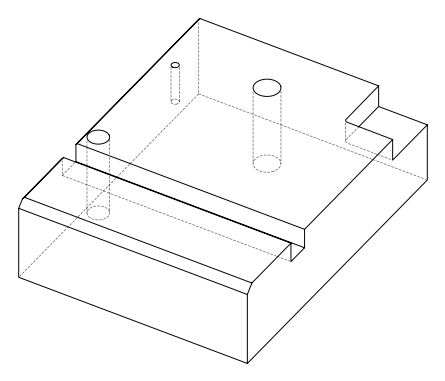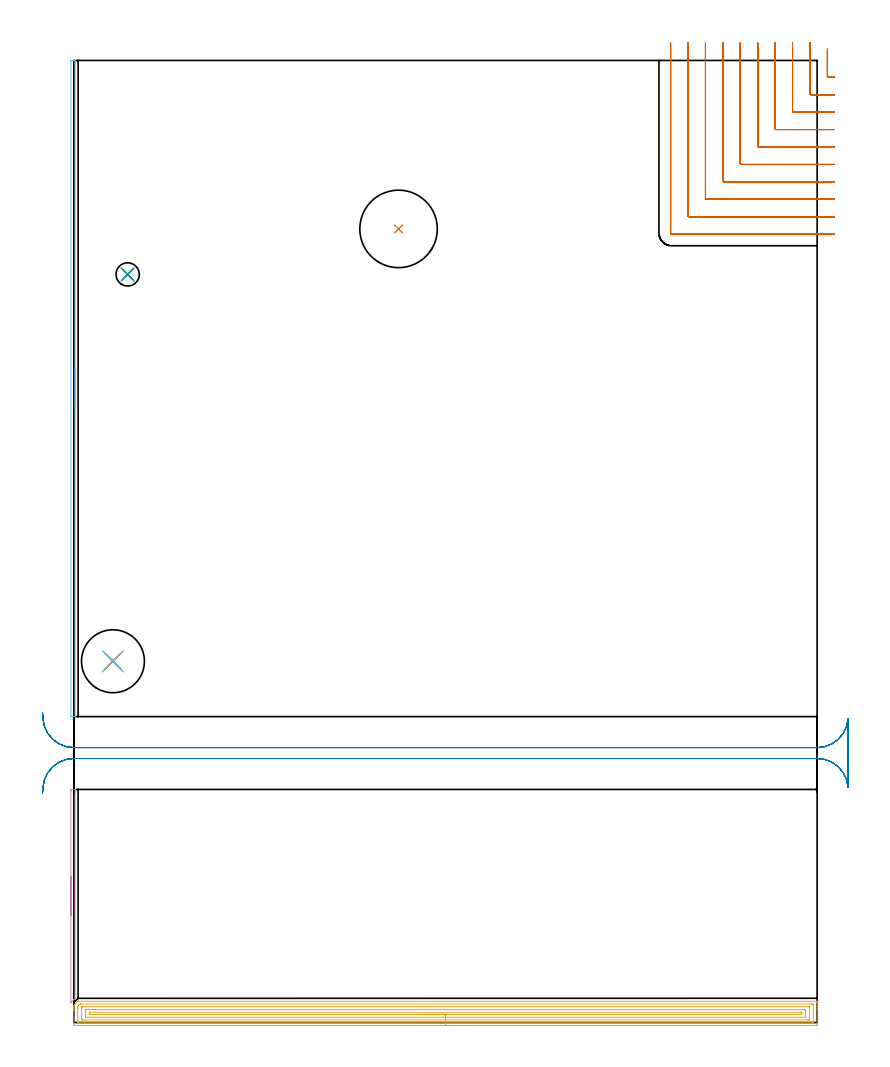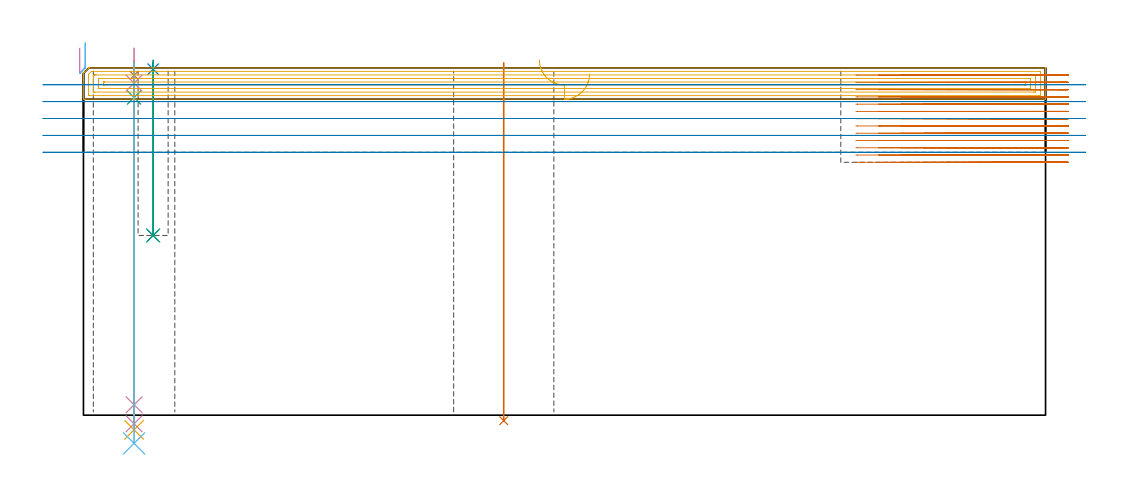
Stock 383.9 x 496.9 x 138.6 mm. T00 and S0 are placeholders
(PLAN: 14 operations, 10 tool changes, 61.5 min)
(1 SPOT_DRILL | STEP1HOLE | NXT0321_9005460120000 | 0.05 min | 182 mm3)
(2 SPOT_DRILL_1 | STEP1POCKET | NXT0321_9005460120000 | 0.03 min | 1 mm3)
(3 DRILL_BLIND_HOLE_INTO_CENTER | STEP1HOLE | UGT0301_198 | 0.06 min | 396 mm3)
(4 GUN_DRILL_THROUGH_HOLE | STEP1HOLE | UGT0307_005 | 0.69 min | 6919 mm3)
(5 SPADE_DRILL_TO_ENLARGE_THROUGH_HOLE | STEP1HOLE | UGT0306_010 | 0.59 min | 33806 mm3)
(6 DRILL_TO_ENLARGE_THROUGH_HOLE | STEP1HOLE | UGT0301_001 | 0.61 min | 73579 mm3)
(7 INDEXABLE_INSERT_DRILL_THROUGH_HOLE_FROM_SOLID | STEP1HOLE_1 | NXT0302_035 | 0.57 min | 174060 mm3)
(8 DRILL_BLIND_HOLE_INTO_CENTER_1 | STEP1POCKET | UGT0301_198 | 0.28 min | 3166 mm3)
(9 DRILL_TO_ENLARGE_BLIND_HOLE | STEP1POCKET | UGT0301_373 | 0.28 min | 4357 mm3)
(10 AREA_MILL | FG_CHAMFER_SURFACE | UGT0205_001 | 1.03 min | 279 mm3)
(11 AREA_MILL_1 | FG_CHAMFER_SURFACE_1 | UGT0205_001 | 15.57 min | 29979 mm3)
(12 AREA_MILL_2 | FG_CHAMFER_SURFACE_2 | UGT0205_001 | 2.86 min | 830 mm3)
(13 MILL_CORNER_NOTCH_RECTANGULAR | CORNER_NOTCH_RECTANGULAR | NXT0201_011 | Follow Part, ap 3, ae 75% | 29.79 min | 294436 mm3)
(14 MILL_RECTANGULAR_SLOT | SLOT_RECTANGULAR | UGT0201_004 | Follow Part, ap 8, ae 75% | 9.14 min | 486460 mm3)
(TOOL NXT0321_9005460120000 | NC Spot Drill, 142deg, 12mm, Carbide, Uncoated | D12 PA142 FL30 Z2)
(TOOL UGT0301_198 | Twist Drill 7.9 mm | D7.9 PA118 FL73 Z2)
(TOOL UGT0307_005 | Gun Drill 8.3 mm | D8.3 PA130 FL24 Z1)
(TOOL UGT0306_010 | Spade Drill 19.5mm | D19.5 PA132 FL10 Z2)
(TOOL UGT0301_001 | Twist Drill 32.5 mm | D32.5 PA118 FL185 Z2)
(TOOL NXT0302_035 | Index. Insert Drill 40mm [880-D4000L40-05] | D40 PA176 FL200 Z2)
(TOOL UGT0301_373 | Twist Drill Flat Bottom 12 mm | D12 PA180 FL101 Z2)
(TOOL UGT0205_001 | Chamfer Mill 20 x 3 x 45 deg. | D20 FL50 Z2)
(TOOL NXT0201_011 | ENDMILL 12mm [2P460-1200-NA 1630] | D12 FL38 Z6)
(TOOL UGT0201_004 | End Mill 32 mm | D32 FL53 Z6)
(OP 1 SPOT_DRILL)
G17 G21 G94 G90
T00 M6
G54
G17 G0 G90 X20.2 Y186.6 S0 M3
G43 Z148.6 H0
G94 G81 G98 Z135.6 F250. R141.6
G80
M5
M2
(OP 2 SPOT_DRILL_1)
G17 G21 G94 G90
T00 M6
G54
G17 G0 G90 X27.8 Y386.4 S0 M3
G43 Z148.6 H0
G94 G81 G98 Z138.075 F250. R141.6
G80
M5
M2
(OP 3 DRILL_BLIND_HOLE_INTO_CENTER)
G17 G21 G94 G90
T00 M6
G54
G17 G0 G90 X20.2 Y186.6 S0 M3
G43 Z148.6 H0
G94 G81 G98 Z126.75 F250. R140.6
G80
M5
M2
(OP 4 GUN_DRILL_THROUGH_HOLE)
G17 G21 G94 G90
T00 M6
G54
G17 G0 G90 X20.2 Y186.6 M8
G43 Z148.6 H0
Z146.4
S716 M3
G94 G1 Z132.515 F125. M26
G4 X.084
Z4.15 F250.
G4 X.084
Z-3.435 F125.
G4 X.084
M5
M9
G0 Z146.4
Z148.6
M2
(OP 5 SPADE_DRILL_TO_ENLARGE_THROUGH_HOLE)
G17 G21 G94 G90
T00 M6
G54
G17 G0 G90 X20.2 Y186.6 S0 M3
G43 Z148.6 H0
G94 G73 G98 Z-5.841 F250. Q18.055 R140.6
G80
M5
M2
(OP 6 DRILL_TO_ENLARGE_THROUGH_HOLE)
G17 G21 G94 G90
T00 M6
G54
G17 G0 G90 X20.2 Y186.6 S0 M3
G43 Z148.6 H0
G94 G73 G98 Z-11.264 F250. Q29.973 R140.6
G80
M5
M2
(OP 7 INDEXABLE_INSERT_DRILL_THROUGH_HOLE_FROM_SOLID)
G17 G21 G94 G90
T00 M6
G54
G17 G0 G90 X167.7 Y409.9 S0 M3
G43 Z148.6 H1
G94 G81 G98 Z-2.198 F250. R140.6
G80
M5
M2
(OP 8 DRILL_BLIND_HOLE_INTO_CENTER_1)
G17 G21 G94 G90
T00 M6
G54
G17 G0 G90 X27.8 Y386.4 S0 M3
G43 Z148.6 H0
G94 G81 G98 Z71.7 F250. R140.6
G80
M5
M2
(OP 9 DRILL_TO_ENLARGE_BLIND_HOLE)
G17 G21 G94 G90
T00 M6
G54
G17 G0 G90 X27.8 Y386.4 S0 M3
G43 Z148.6 H0
G94 G73 G98 Z71.7 F250. Q11.15 R140.6
G80
M5
M2
(OP 10 AREA_MILL)
G17 G21 G94 G90
T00 M6
G54
G17 G0 G90 X-1.5 Y55.35 S1061 M3
G43 Z148.6 H0
Z146.4
G94 G1 Y55.388 Z145.528 F250.
Y55.502 Z144.663
Y55.691 Z143.812
Y55.953 Z142.98
Y56.287 Z142.174
Y56.69 Z141.4
Y57.158 Z140.664
Y57.69 Z139.972
Y58.279 Z139.329
Y58.922 Z138.74
Y59.614 Z138.208
Y60.35 Z137.74
Y61.124 Z137.337
Y61.93 Z137.003
Y62.762 Z136.741
Y63.614 Z136.552
Y64.478 Z136.438
Y65.35 Z136.4
Y119.914
X-1.498 Y120.24 Z136.402
X-1.494 Y120.357 Z136.403
X-1.491 Y120.395 Z136.405
X-1.266 Y120.397 Z136.63
X-0.644 Y120.4 Z137.255
X0.466 Z138.365
X0.532 Z138.432
X0.618 Y120.396 Z138.51
X0.697 Y120.39 Z138.588
X0.7 Y120.24 Z138.6
Y12.691
X0.696 Y12.505 Z138.589
X0.641 Y12.443 Z138.537
X0.489 Y12.289 Z138.389
X0.033 Y11.833 Z137.933
X-1.417 Y10.382 Z136.481
X-1.492 Y10.318 Z136.404
X-1.496 Y10.342 Z136.403
X-1.499 Y10.405 Z136.399
X-1.5 Y65.35 Z136.4
Y66.222 Z136.438
Y67.086 Z136.552
Y67.938 Z136.741
Y68.77 Z137.003
Y69.576 Z137.337
Y70.35 Z137.74
Y71.086 Z138.208
Y71.778 Z138.74
Y72.421 Z139.329
Y73.01 Z139.972
Y73.542 Z140.664
Y74.01 Z141.4
Y74.413 Z142.174
Y74.747 Z142.98
Y75.009 Z143.812
Y75.198 Z144.663
Y75.312 Z145.528
Y75.35 Z146.4
G0 Z148.6
M5
M2
(OP 11 AREA_MILL_1)
G17 G21 G94 G90
T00 M6
G54
G17 G0 G90 X201.95 Y-1.5 S1061 M3
G43 Z148.6 H0
Z136.1
G94 G1 X201.912 Z135.228 F250.
X201.798 Z134.364
X201.609 Z133.512
X201.347 Z132.68
X201.013 Z131.874
X200.61 Z131.1
X200.142 Z130.364
X199.61 Z129.672
X199.021 Z129.029
X198.378 Z128.44
X197.686 Z127.908
X196.95 Z127.44
X196.176 Z127.037
X195.37 Z126.703
X194.538 Z126.441
X193.687 Z126.252
X192.822 Z126.138
X191.95 Z126.1
X0.628
X0.233 Y-1.496 Z126.102
X0.01 Y-1.492 Z126.106
X0. Y-1.265 Z126.332
Y6.077 Z133.671
Y6.605 Z134.201
Y6.962 Z134.558
Y7.49 Z135.085
Y7.847 Z135.441
Y8.638 Z136.237
Y8.685 Z136.283
X0.001 Y8.732 Z136.329
X0.004 Y8.793 Z136.39
X0.032 Y8.832 Z136.431
X0.125 Y8.926 Z136.525
X0.225 Y9.027 Z136.623
X0.33 Y9.13 Z136.729
X0.417 Y9.218 Z136.817
X0.52 Y9.322 Z136.918
X2.143 Y10.944 Z138.542
X2.17 Y10.969 Z138.564
X2.205 Y10.998 Z138.585
X2.416 Y11. Z138.6
X383.719
X383.89 Y10.997 Z138.588
X383.892 Y10.978 Z138.569
X383.9 Y10.597 Z138.197
Y10.331 Z137.931
Y9.617 Z137.212
Y8.374 Z135.971
Y6.962 Z134.558
Y-0.738 Z126.86
X383.897 Y-1.001 Z126.596
X383.891 Y-1.492 Z126.106
X383.771 Y-1.495 Z126.103
X383.272 Y-1.5 Z126.1
X191.95
Y-0.086 Z127.514
X2.384 Y-0.085 Z127.515
X2.01 Y-0.078 Z127.522
X2.006 Y0.041 Z127.641
X2.001 Y0.294 Z127.894
X2. Y7.373 Z134.973
X2.003 Y7.847 Z135.447
X2.009 Y8.249 Z135.849
X2.025 Y8.363 Z135.963
X2.393 Y8.743 Z136.343
X3.124 Y9.472 Z137.072
X3.21 Y9.553 Z137.153
X3.235 Y9.574 Z137.174
X3.258 Y9.579 Z137.179
X3.31 Y9.584 Z137.184
X3.341 Y9.585 Z137.185
X381.516
X381.89 Y9.578 Z137.178
X381.894 Y9.459 Z137.059
X381.899 Y9.206 Z136.806
X381.9 Y0.768 Z128.368
X381.898 Y0.359 Z127.959
X381.89 Y-0.053 Z127.547
X381.881 Y-0.08 Z127.52
X381.861 Y-0.082 Z127.518
X381.808 Y-0.084 Z127.516
X381.7 Y-0.085 Z127.515
X381.484 Y-0.086 Z127.514
X191.95
Y1.328 Z128.928
X4.531 Y1.329 Z128.929
X4.204 Y1.33 Z128.93
X4.095 Y1.332 Z128.932
X4.016 Y1.335 Z128.935
X4.01 Y1.452 Z129.052
X4.004 Y1.653 Z129.253
X4.001 Y1.854 Z129.454
Y7.163 Z134.763
X4.009 Y7.847 Z135.447
X4.01 Y7.895 Z135.495
X4.038 Y7.93 Z135.53
X4.077 Y7.973 Z135.573
X4.204 Y8.099 Z135.699
X4.279 Y8.164 Z135.764
X4.346 Y8.167 Z135.767
X4.487 Y8.169 Z135.769
X4.77 Y8.171 Z135.771
X5.098
X379.369
X379.696 Y8.169 Z135.769
X379.805 Y8.168 Z135.768
X379.884 Y8.165 Z135.765
X379.89 Y8.048 Z135.648
X379.896 Y7.847 Z135.447
X379.899 Y7.646 Z135.246
X379.9 Y1.653 Z129.253
X379.899 Y1.453 Z129.053
X379.894 Y1.385 Z128.985
X379.89 Y1.337 Z128.937
X379.859 Y1.335 Z128.935
X379.696 Y1.332 Z128.932
X379.13 Y1.329 Z128.929
X191.95 Y1.328 Z128.928
Y2.743 Z130.343
X6.123
X6.068 Y2.744 Z130.344
X6.029 Y2.747 Z130.347
X6.012 Y2.749 Z130.349
X6.01 Y2.768 Z130.368
X6.005 Y2.983 Z130.583
X6. Y3.415 Z131.015
Y6.069 Z133.669
X6.006 Y6.515 Z134.115
X6.01 Y6.734 Z134.334
X6.015 Y6.751 Z134.351
X6.041 Y6.753 Z134.353
X6.101 Y6.755 Z134.355
X6.199 Y6.757 Z134.357
X377.777
X377.832 Y6.756 Z134.356
X377.871 Y6.753 Z134.353
X377.888 Y6.751 Z134.351
X377.89 Y6.732 Z134.332
X377.895 Y6.517 Z134.117
X377.9 Y6.085 Z133.685
Y3.431 Z131.031
X377.894 Y2.985 Z130.585
X377.89 Y2.766 Z130.366
X377.885 Y2.749 Z130.349
X377.859 Y2.747 Z130.347
X377.799 Y2.745 Z130.345
X377.701 Y2.743 Z130.343
X191.95
Y4.157 Z131.757
X8.521 Y4.158 Z131.758
X8.217 Y4.161 Z131.761
X8.022 Y4.164 Z131.764
X8.01 Y4.213 Z131.813
X8.007 Y4.308 Z131.908
X8. Y4.974 Z132.574
X8.001 Y5.192 Z132.792
X8.002 Y5.276 Z132.876
X8.006 Y5.317 Z132.917
X8.009 Y5.332 Z132.932
X8.066 Y5.336 Z132.936
X8.369 Y5.341 Z132.941
X8.522 Y5.343 Z132.943
X375.378 Y5.342 Z132.942
X375.683 Y5.339 Z132.939
X375.878 Y5.336 Z132.936
X375.89 Y5.287 Z132.887
X375.893 Y5.192 Z132.792
X375.9 Y4.526 Z132.126
X375.899 Y4.308 Z131.908
X375.898 Y4.224 Z131.824
X375.894 Y4.183 Z131.783
X375.891 Y4.168 Z131.768
X375.834 Y4.164 Z131.764
X375.531 Y4.159 Z131.759
X375.378 Y4.157 Z131.757
X191.95
X191.078 Z131.795
X190.214 Z131.909
X189.362 Z132.098
X188.53 Z132.36
X187.724 Z132.694
X186.95 Z133.097
X186.214 Z133.565
X185.522 Z134.096
X184.879 Z134.686
X184.29 Z135.329
X183.759 Z136.021
X183.29 Z136.757
X182.887 Z137.531
X182.553 Z138.337
X182.291 Z139.169
X182.102 Z140.02
X181.988 Z140.885
X181.95 Z141.757
G0 Z148.6
M5
M2
(OP 12 AREA_MILL_2)
G17 G21 G94 G90
T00 M6
G54
G17 G0 G90 X0.7 Y337.45 S1061 M3
G43 Z148.6 H0
G94 G1 Y337.412 Z147.728 F250.
Y337.298 Z146.863
Y337.109 Z146.012
Y336.847 Z145.18
Y336.513 Z144.374
Y336.11 Z143.6
Y335.642 Z142.864
Y335.11 Z142.172
Y334.521 Z141.529
Y333.878 Z140.94
Y333.186 Z140.408
Y332.45 Z139.94
Y331.676 Z139.537
Y330.87 Z139.203
Y330.038 Z138.941
Y329.187 Z138.752
Y328.322 Z138.638
Y327.45 Z138.6
Y158.17
X0.697 Y158.01 Z138.588
X0.612 Y158.003 Z138.504
X0.521 Y158. Z138.421
X0.262 Z138.161
X-0.4 Z137.494
X-0.731 Z137.165
X-1.12 Z136.776
X-1.266 Y158.002 Z136.63
X-1.491 Y158.005 Z136.405
X-1.495 Y158.052 Z136.403
X-1.499 Y158.171 Z136.401
X-1.5 Y496.404 Z136.4
X-1.499 Y496.729 Z136.401
X-1.495 Y496.848 Z136.403
X-1.491 Y496.895 Z136.405
X-1.266 Y496.9 Z136.63
X-0.731 Z137.165
X-0.4 Z137.494
X0.521 Z138.421
X0.612 Y496.897 Z138.504
X0.697 Y496.89 Z138.588
X0.7 Y496.729 Z138.6
Y327.45
Y326.578 Z138.638
Y325.714 Z138.752
Y324.862 Z138.941
Y324.03 Z139.203
Y323.224 Z139.537
Y322.45 Z139.94
Y321.714 Z140.408
Y321.022 Z140.94
Y320.379 Z141.529
Y319.79 Z142.172
Y319.259 Z142.864
Y318.79 Z143.6
Y318.387 Z144.374
Y318.053 Z145.18
Y317.791 Z146.012
Y317.602 Z146.863
Y317.488 Z147.728
Y317.45 Z148.6
M5
M2
(OP 13 MILL_CORNER_NOTCH_RECTANGULAR)
G17 G21 G94 G90
T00 M6
G54
G17 G0 G90 X389.2 Y502.712 S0 M3
G43 Z148.6 H1
Z135.7
G94 G1 Y499.712 F250.
Y488.794 F500.
G3 X389.794 Y488.2 R0.6
G1 X389.9
X392.9 F250.
G0 Z148.6
X380.2 Y505.9
Z135.7
G1 Y502.9
Y479.794 F500.
G3 X380.794 Y479.2 R0.6
G1 X389.9
X392.9 F250.
G0 Z148.6
X371.2 Y505.9
Z135.7
G1 Y502.9
Y470.795 F500.
G3 X371.795 Y470.2 R0.6
G1 X389.9
X392.9 F250.
G0 Z148.6
X362.2 Y505.9
Z135.7
G1 Y502.9
Y461.795 F500.
G3 X362.795 Y461.2 R0.6
G1 X389.9
X392.9 F250.
G0 Z148.6
X353.2 Y505.9
Z135.7
G1 Y502.9
Y452.795 F500.
G3 X353.795 Y452.2 R0.6
G1 X389.9
X392.9 F250.
G0 Z148.6
X344.2 Y505.9
Z135.7
G1 Y502.9
Y443.795 F500.
G3 X344.795 Y443.2 R0.6
G1 X389.9
X392.9 F250.
G0 Z148.6
X335.2 Y505.9
Z135.7
G1 Y502.9
Y434.796 F500.
G3 X335.796 Y434.2 R0.6
G1 X389.9
X392.9 F250.
G0 Z148.6
X326.2 Y505.9
Z135.7
G1 Y502.9
Y425.796 F500.
G3 X326.796 Y425.2 R0.6
G1 X389.9
X392.9 F250.
G0 Z148.6
X317.2 Y505.9
Z135.7
G1 Y502.9
Y416.796 F500.
G3 X317.796 Y416.2 R0.6
G1 X389.9
X392.9 F250.
G0 Z148.6
X308.2 Y505.9
Z135.7
G1 Y502.9
Y407.8 F500.
G3 X308.8 Y407.2 R0.6
G1 X389.9
X392.9 F250.
G0 Z148.6
X389.2 Y502.712
Z132.8
G1 Y499.712
Y488.794 F500.
G3 X389.794 Y488.2 R0.6
G1 X389.9
X392.9 F250.
G0 Z148.6
X380.2 Y505.9
Z132.8
G1 Y502.9
Y479.794 F500.
G3 X380.794 Y479.2 R0.6
G1 X389.9
X392.9 F250.
G0 Z148.6
X371.2 Y505.9
Z132.8
G1 Y502.9
Y470.795 F500.
G3 X371.795 Y470.2 R0.6
G1 X389.9
X392.9 F250.
G0 Z148.6
X362.2 Y505.9
Z132.8
G1 Y502.9
Y461.795 F500.
G3 X362.795 Y461.2 R0.6
G1 X389.9
X392.9 F250.
G0 Z148.6
X353.2 Y505.9
Z132.8
G1 Y502.9
Y452.795 F500.
G3 X353.795 Y452.2 R0.6
G1 X389.9
X392.9 F250.
G0 Z148.6
X344.2 Y505.9
Z132.8
G1 Y502.9
Y443.795 F500.
G3 X344.795 Y443.2 R0.6
G1 X389.9
X392.9 F250.
G0 Z148.6
X335.2 Y505.9
Z132.8
G1 Y502.9
Y434.796 F500.
G3 X335.796 Y434.2 R0.6
G1 X389.9
X392.9 F250.
G0 Z148.6
X326.2 Y505.9
Z132.8
G1 Y502.9
Y425.796 F500.
G3 X326.796 Y425.2 R0.6
G1 X389.9
X392.9 F250.
G0 Z148.6
X317.2 Y505.9
Z132.8
G1 Y502.9
Y416.796 F500.
G3 X317.796 Y416.2 R0.6
G1 X389.9
X392.9 F250.
G0 Z148.6
X308.2 Y505.9
Z132.8
G1 Y502.9
Y407.8 F500.
G3 X308.8 Y407.2 R0.6
G1 X389.9
X392.9 F250.
G0 Z148.6
X389.2 Y502.712
Z129.9
G1 Y499.712
Y488.794 F500.
G3 X389.794 Y488.2 R0.6
G1 X389.9
X392.9 F250.
G0 Z148.6
X380.2 Y505.9
Z129.9
G1 Y502.9
Y479.794 F500.
G3 X380.794 Y479.2 R0.6
G1 X389.9
X392.9 F250.
G0 Z148.6
X371.2 Y505.9
Z129.9
G1 Y502.9
Y470.795 F500.
G3 X371.795 Y470.2 R0.6
G1 X389.9
X392.9 F250.
G0 Z148.6
X362.2 Y505.9
Z129.9
G1 Y502.9
Y461.795 F500.
G3 X362.795 Y461.2 R0.6
G1 X389.9
X392.9 F250.
G0 Z148.6
X353.2 Y505.9
Z129.9
G1 Y502.9
Y452.795 F500.
G3 X353.795 Y452.2 R0.6
G1 X389.9
X392.9 F250.
G0 Z148.6
X344.2 Y505.9
Z129.9
G1 Y502.9
Y443.795 F500.
G3 X344.795 Y443.2 R0.6
G1 X389.9
X392.9 F250.
G0 Z148.6
X335.2 Y505.9
Z129.9
G1 Y502.9
Y434.796 F500.
G3 X335.796 Y434.2 R0.6
G1 X389.9
X392.9 F250.
G0 Z148.6
X326.2 Y505.9
Z129.9
G1 Y502.9
Y425.796 F500.
G3 X326.796 Y425.2 R0.6
G1 X389.9
X392.9 F250.
G0 Z148.6
X317.2 Y505.9
Z129.9
G1 Y502.9
Y416.796 F500.
G3 X317.796 Y416.2 R0.6
G1 X389.9
X392.9 F250.
G0 Z148.6
X308.2 Y505.9
Z129.9
G1 Y502.9
Y407.8 F500.
G3 X308.8 Y407.2 R0.6
G1 X389.9
X392.9 F250.
G0 Z148.6
X389.2 Y502.712
Z127.
G1 Y499.712
Y488.794 F500.
G3 X389.794 Y488.2 R0.6
G1 X389.9
X392.9 F250.
G0 Z148.6
X380.2 Y505.9
Z127.
G1 Y502.9
Y479.794 F500.
G3 X380.794 Y479.2 R0.6
G1 X389.9
X392.9 F250.
G0 Z148.6
X371.2 Y505.9
Z127.
G1 Y502.9
Y470.795 F500.
G3 X371.795 Y470.2 R0.6
G1 X389.9
X392.9 F250.
G0 Z148.6
X362.2 Y505.9
Z127.
G1 Y502.9
Y461.795 F500.
G3 X362.795 Y461.2 R0.6
G1 X389.9
X392.9 F250.
G0 Z148.6
X353.2 Y505.9
Z127.
G1 Y502.9
Y452.795 F500.
G3 X353.795 Y452.2 R0.6
G1 X389.9
X392.9 F250.
G0 Z148.6
X344.2 Y505.9
Z127.
G1 Y502.9
Y443.795 F500.
G3 X344.795 Y443.2 R0.6
G1 X389.9
X392.9 F250.
G0 Z148.6
X335.2 Y505.9
Z127.
G1 Y502.9
Y434.796 F500.
G3 X335.796 Y434.2 R0.6
G1 X389.9
X392.9 F250.
G0 Z148.6
X326.2 Y505.9
Z127.
G1 Y502.9
Y425.796 F500.
G3 X326.796 Y425.2 R0.6
G1 X389.9
X392.9 F250.
G0 Z148.6
X317.2 Y505.9
Z127.
G1 Y502.9
Y416.796 F500.
G3 X317.796 Y416.2 R0.6
G1 X389.9
X392.9 F250.
G0 Z148.6
X308.2 Y505.9
Z127.
G1 Y502.9
Y407.8 F500.
G3 X308.8 Y407.2 R0.6
G1 X389.9
X392.9 F250.
G0 Z148.6
X389.2 Y502.712
Z124.1
G1 Y499.712
Y488.794 F500.
G3 X389.794 Y488.2 R0.6
G1 X389.9
X392.9 F250.
G0 Z148.6
X380.2 Y505.9
Z124.1
G1 Y502.9
Y479.794 F500.
G3 X380.794 Y479.2 R0.6
G1 X389.9
X392.9 F250.
G0 Z148.6
X371.2 Y505.9
Z124.1
G1 Y502.9
Y470.795 F500.
G3 X371.795 Y470.2 R0.6
G1 X389.9
X392.9 F250.
G0 Z148.6
X362.2 Y505.9
Z124.1
G1 Y502.9
Y461.795 F500.
G3 X362.795 Y461.2 R0.6
G1 X389.9
X392.9 F250.
G0 Z148.6
X353.2 Y505.9
Z124.1
G1 Y502.9
Y452.795 F500.
G3 X353.795 Y452.2 R0.6
G1 X389.9
X392.9 F250.
G0 Z148.6
X344.2 Y505.9
Z124.1
G1 Y502.9
Y443.795 F500.
G3 X344.795 Y443.2 R0.6
G1 X389.9
X392.9 F250.
G0 Z148.6
X335.2 Y505.9
Z124.1
G1 Y502.9
Y434.796 F500.
G3 X335.796 Y434.2 R0.6
G1 X389.9
X392.9 F250.
G0 Z148.6
X326.2 Y505.9
Z124.1
G1 Y502.9
Y425.796 F500.
G3 X326.796 Y425.2 R0.6
G1 X389.9
X392.9 F250.
G0 Z148.6
X317.2 Y505.9
Z124.1
G1 Y502.9
Y416.796 F500.
G3 X317.796 Y416.2 R0.6
G1 X389.9
X392.9 F250.
G0 Z148.6
X308.2 Y505.9
Z124.1
G1 Y502.9
Y407.8 F500.
G3 X308.8 Y407.2 R0.6
G1 X389.9
X392.9 F250.
G0 Z148.6
X389.2 Y502.712
Z121.2
G1 Y499.712
Y488.794 F500.
G3 X389.794 Y488.2 R0.6
G1 X389.9
X392.9 F250.
G0 Z148.6
X380.2 Y505.9
Z121.2
G1 Y502.9
Y479.794 F500.
G3 X380.794 Y479.2 R0.6
G1 X389.9
X392.9 F250.
G0 Z148.6
X371.2 Y505.9
Z121.2
G1 Y502.9
Y470.795 F500.
G3 X371.795 Y470.2 R0.6
G1 X389.9
X392.9 F250.
G0 Z148.6
X362.2 Y505.9
Z121.2
G1 Y502.9
Y461.795 F500.
G3 X362.795 Y461.2 R0.6
G1 X389.9
X392.9 F250.
G0 Z148.6
X353.2 Y505.9
Z121.2
G1 Y502.9
Y452.795 F500.
G3 X353.795 Y452.2 R0.6
G1 X389.9
X392.9 F250.
G0 Z148.6
X344.2 Y505.9
Z121.2
G1 Y502.9
Y443.795 F500.
G3 X344.795 Y443.2 R0.6
G1 X389.9
X392.9 F250.
G0 Z148.6
X335.2 Y505.9
Z121.2
G1 Y502.9
Y434.796 F500.
G3 X335.796 Y434.2 R0.6
G1 X389.9
X392.9 F250.
G0 Z148.6
X326.2 Y505.9
Z121.2
G1 Y502.9
Y425.796 F500.
G3 X326.796 Y425.2 R0.6
G1 X389.9
X392.9 F250.
G0 Z148.6
X317.2 Y505.9
Z121.2
G1 Y502.9
Y416.796 F500.
G3 X317.796 Y416.2 R0.6
G1 X389.9
X392.9 F250.
G0 Z148.6
X308.2 Y505.9
Z121.2
G1 Y502.9
Y407.8 F500.
G3 X308.8 Y407.2 R0.6
G1 X389.9
X392.9 F250.
G0 Z148.6
X389.2 Y502.712
Z118.3
G1 Y499.712
Y488.794 F500.
G3 X389.794 Y488.2 R0.6
G1 X389.9
X392.9 F250.
G0 Z148.6
X380.2 Y505.9
Z118.3
G1 Y502.9
Y479.794 F500.
G3 X380.794 Y479.2 R0.6
G1 X389.9
X392.9 F250.
G0 Z148.6
X371.2 Y505.9
Z118.3
G1 Y502.9
Y470.795 F500.
G3 X371.795 Y470.2 R0.6
G1 X389.9
X392.9 F250.
G0 Z148.6
X362.2 Y505.9
Z118.3
G1 Y502.9
Y461.795 F500.
G3 X362.795 Y461.2 R0.6
G1 X389.9
X392.9 F250.
G0 Z148.6
X353.2 Y505.9
Z118.3
G1 Y502.9
Y452.795 F500.
G3 X353.795 Y452.2 R0.6
G1 X389.9
X392.9 F250.
G0 Z148.6
X344.2 Y505.9
Z118.3
G1 Y502.9
Y443.795 F500.
G3 X344.795 Y443.2 R0.6
G1 X389.9
X392.9 F250.
G0 Z148.6
X335.2 Y505.9
Z118.3
G1 Y502.9
Y434.796 F500.
G3 X335.796 Y434.2 R0.6
G1 X389.9
X392.9 F250.
G0 Z148.6
X326.2 Y505.9
Z118.3
G1 Y502.9
Y425.796 F500.
G3 X326.796 Y425.2 R0.6
G1 X389.9
X392.9 F250.
G0 Z148.6
X317.2 Y505.9
Z118.3
G1 Y502.9
Y416.796 F500.
G3 X317.796 Y416.2 R0.6
G1 X389.9
X392.9 F250.
G0 Z148.6
X308.2 Y505.9
Z118.3
G1 Y502.9
Y407.8 F500.
G3 X308.8 Y407.2 R0.6
G1 X389.9
X392.9 F250.
G0 Z148.6
X389.2 Y502.712
Z115.4
G1 Y499.712
Y488.794 F500.
G3 X389.794 Y488.2 R0.6
G1 X389.9
X392.9 F250.
G0 Z148.6
X380.2 Y505.9
Z115.4
G1 Y502.9
Y479.794 F500.
G3 X380.794 Y479.2 R0.6
G1 X389.9
X392.9 F250.
G0 Z148.6
X371.2 Y505.9
Z115.4
G1 Y502.9
Y470.795 F500.
G3 X371.795 Y470.2 R0.6
G1 X389.9
X392.9 F250.
G0 Z148.6
X362.2 Y505.9
Z115.4
G1 Y502.9
Y461.795 F500.
G3 X362.795 Y461.2 R0.6
G1 X389.9
X392.9 F250.
G0 Z148.6
X353.2 Y505.9
Z115.4
G1 Y502.9
Y452.795 F500.
G3 X353.795 Y452.2 R0.6
G1 X389.9
X392.9 F250.
G0 Z148.6
X344.2 Y505.9
Z115.4
G1 Y502.9
Y443.795 F500.
G3 X344.795 Y443.2 R0.6
G1 X389.9
X392.9 F250.
G0 Z148.6
X335.2 Y505.9
Z115.4
G1 Y502.9
Y434.796 F500.
G3 X335.796 Y434.2 R0.6
G1 X389.9
X392.9 F250.
G0 Z148.6
X326.2 Y505.9
Z115.4
G1 Y502.9
Y425.796 F500.
G3 X326.796 Y425.2 R0.6
G1 X389.9
X392.9 F250.
G0 Z148.6
X317.2 Y505.9
Z115.4
G1 Y502.9
Y416.796 F500.
G3 X317.796 Y416.2 R0.6
G1 X389.9
X392.9 F250.
G0 Z148.6
X308.2 Y505.9
Z115.4
G1 Y502.9
Y407.8 F500.
G3 X308.8 Y407.2 R0.6
G1 X389.9
X392.9 F250.
G0 Z148.6
X389.2 Y502.712
Z112.5
G1 Y499.712
Y488.794 F500.
G3 X389.794 Y488.2 R0.6
G1 X389.9
X392.9 F250.
G0 Z148.6
X380.2 Y505.9
Z112.5
G1 Y502.9
Y479.794 F500.
G3 X380.794 Y479.2 R0.6
G1 X389.9
X392.9 F250.
G0 Z148.6
X371.2 Y505.9
Z112.5
G1 Y502.9
Y470.795 F500.
G3 X371.795 Y470.2 R0.6
G1 X389.9
X392.9 F250.
G0 Z148.6
X362.2 Y505.9
Z112.5
G1 Y502.9
Y461.795 F500.
G3 X362.795 Y461.2 R0.6
G1 X389.9
X392.9 F250.
G0 Z148.6
X353.2 Y505.9
Z112.5
G1 Y502.9
Y452.795 F500.
G3 X353.795 Y452.2 R0.6
G1 X389.9
X392.9 F250.
G0 Z148.6
X344.2 Y505.9
Z112.5
G1 Y502.9
Y443.795 F500.
G3 X344.795 Y443.2 R0.6
G1 X389.9
X392.9 F250.
G0 Z148.6
X335.2 Y505.9
Z112.5
G1 Y502.9
Y434.796 F500.
G3 X335.796 Y434.2 R0.6
G1 X389.9
X392.9 F250.
G0 Z148.6
X326.2 Y505.9
Z112.5
G1 Y502.9
Y425.796 F500.
G3 X326.796 Y425.2 R0.6
G1 X389.9
X392.9 F250.
G0 Z148.6
X317.2 Y505.9
Z112.5
G1 Y502.9
Y416.796 F500.
G3 X317.796 Y416.2 R0.6
G1 X389.9
X392.9 F250.
G0 Z148.6
X308.2 Y505.9
Z112.5
G1 Y502.9
Y407.8 F500.
G3 X308.8 Y407.2 R0.6
G1 X389.9
X392.9 F250.
G0 Z148.6
X389.2 Y502.712
Z109.6
G1 Y499.712
Y488.794 F500.
G3 X389.794 Y488.2 R0.6
G1 X389.9
X392.9 F250.
G0 Z148.6
X380.2 Y505.9
Z109.6
G1 Y502.9
Y479.794 F500.
G3 X380.794 Y479.2 R0.6
G1 X389.9
X392.9 F250.
G0 Z148.6
X371.2 Y505.9
Z109.6
G1 Y502.9
Y470.795 F500.
G3 X371.795 Y470.2 R0.6
G1 X389.9
X392.9 F250.
G0 Z148.6
X362.2 Y505.9
Z109.6
G1 Y502.9
Y461.795 F500.
G3 X362.795 Y461.2 R0.6
G1 X389.9
X392.9 F250.
G0 Z148.6
X353.2 Y505.9
Z109.6
G1 Y502.9
Y452.795 F500.
G3 X353.795 Y452.2 R0.6
G1 X389.9
X392.9 F250.
G0 Z148.6
X344.2 Y505.9
Z109.6
G1 Y502.9
Y443.795 F500.
G3 X344.795 Y443.2 R0.6
G1 X389.9
X392.9 F250.
G0 Z148.6
X335.2 Y505.9
Z109.6
G1 Y502.9
Y434.796 F500.
G3 X335.796 Y434.2 R0.6
G1 X389.9
X392.9 F250.
G0 Z148.6
X326.2 Y505.9
Z109.6
G1 Y502.9
Y425.796 F500.
G3 X326.796 Y425.2 R0.6
G1 X389.9
X392.9 F250.
G0 Z148.6
X317.2 Y505.9
Z109.6
G1 Y502.9
Y416.796 F500.
G3 X317.796 Y416.2 R0.6
G1 X389.9
X392.9 F250.
G0 Z148.6
X308.2 Y505.9
Z109.6
G1 Y502.9
Y407.8 F500.
G3 X308.8 Y407.2 R0.6
G1 X389.9
X392.9 F250.
G0 Z148.6
X389.2 Y502.712
Z106.7
G1 Y499.712
Y488.794 F500.
G3 X389.794 Y488.2 R0.6
G1 X389.9
X392.9 F250.
G0 Z148.6
X380.2 Y505.9
Z106.7
G1 Y502.9
Y479.794 F500.
G3 X380.794 Y479.2 R0.6
G1 X389.9
X392.9 F250.
G0 Z148.6
X371.2 Y505.9
Z106.7
G1 Y502.9
Y470.795 F500.
G3 X371.795 Y470.2 R0.6
G1 X389.9
X392.9 F250.
G0 Z148.6
X362.2 Y505.9
Z106.7
G1 Y502.9
Y461.795 F500.
G3 X362.795 Y461.2 R0.6
G1 X389.9
X392.9 F250.
G0 Z148.6
X353.2 Y505.9
Z106.7
G1 Y502.9
Y452.795 F500.
G3 X353.795 Y452.2 R0.6
G1 X389.9
X392.9 F250.
G0 Z148.6
X344.2 Y505.9
Z106.7
G1 Y502.9
Y443.795 F500.
G3 X344.795 Y443.2 R0.6
G1 X389.9
X392.9 F250.
G0 Z148.6
X335.2 Y505.9
Z106.7
G1 Y502.9
Y434.796 F500.
G3 X335.796 Y434.2 R0.6
G1 X389.9
X392.9 F250.
G0 Z148.6
X326.2 Y505.9
Z106.7
G1 Y502.9
Y425.796 F500.
G3 X326.796 Y425.2 R0.6
G1 X389.9
X392.9 F250.
G0 Z148.6
X317.2 Y505.9
Z106.7
G1 Y502.9
Y416.796 F500.
G3 X317.796 Y416.2 R0.6
G1 X389.9
X392.9 F250.
G0 Z148.6
X308.2 Y505.9
Z106.7
G1 Y502.9
Y407.8 F500.
G3 X308.8 Y407.2 R0.6
G1 X389.9
X392.9 F250.
G0 Z148.6
X389.2 Y502.712
Z103.8
G1 Y499.712
Y488.794 F500.
G3 X389.794 Y488.2 R0.6
G1 X389.9
X392.9 F250.
G0 Z148.6
X380.2 Y505.9
Z103.8
G1 Y502.9
Y479.794 F500.
G3 X380.794 Y479.2 R0.6
G1 X389.9
X392.9 F250.
G0 Z148.6
X371.2 Y505.9
Z103.8
G1 Y502.9
Y470.795 F500.
G3 X371.795 Y470.2 R0.6
G1 X389.9
X392.9 F250.
G0 Z148.6
X362.2 Y505.9
Z103.8
G1 Y502.9
Y461.795 F500.
G3 X362.795 Y461.2 R0.6
G1 X389.9
X392.9 F250.
G0 Z148.6
X353.2 Y505.9
Z103.8
G1 Y502.9
Y452.795 F500.
G3 X353.795 Y452.2 R0.6
G1 X389.9
X392.9 F250.
G0 Z148.6
X344.2 Y505.9
Z103.8
G1 Y502.9
Y443.795 F500.
G3 X344.795 Y443.2 R0.6
G1 X389.9
X392.9 F250.
G0 Z148.6
X335.2 Y505.9
Z103.8
G1 Y502.9
Y434.796 F500.
G3 X335.796 Y434.2 R0.6
G1 X389.9
X392.9 F250.
G0 Z148.6
X326.2 Y505.9
Z103.8
G1 Y502.9
Y425.796 F500.
G3 X326.796 Y425.2 R0.6
G1 X389.9
X392.9 F250.
G0 Z148.6
X317.2 Y505.9
Z103.8
G1 Y502.9
Y416.796 F500.
G3 X317.796 Y416.2 R0.6
G1 X389.9
X392.9 F250.
G0 Z148.6
X308.2 Y505.9
Z103.8
G1 Y502.9
Y407.8 F500.
G3 X308.8 Y407.2 R0.6
G1 X389.9
X392.9 F250.
G0 Z148.6
X389.2 Y502.712
Z100.9
G1 Y499.712
Y488.794 F500.
G3 X389.794 Y488.2 R0.6
G1 X389.9
X392.9 F250.
G0 Z148.6
X380.2 Y505.9
Z100.9
G1 Y502.9
Y479.794 F500.
G3 X380.794 Y479.2 R0.6
G1 X389.9
X392.9 F250.
G0 Z148.6
X371.2 Y505.9
Z100.9
G1 Y502.9
Y470.795 F500.
G3 X371.795 Y470.2 R0.6
G1 X389.9
X392.9 F250.
G0 Z148.6
X362.2 Y505.9
Z100.9
G1 Y502.9
Y461.795 F500.
G3 X362.795 Y461.2 R0.6
G1 X389.9
X392.9 F250.
G0 Z148.6
X353.2 Y505.9
Z100.9
G1 Y502.9
Y452.795 F500.
G3 X353.795 Y452.2 R0.6
G1 X389.9
X392.9 F250.
G0 Z148.6
X344.2 Y505.9
Z100.9
G1 Y502.9
Y443.795 F500.
G3 X344.795 Y443.2 R0.6
G1 X389.9
X392.9 F250.
G0 Z148.6
X335.2 Y505.9
Z100.9
G1 Y502.9
Y434.796 F500.
G3 X335.796 Y434.2 R0.6
G1 X389.9
X392.9 F250.
G0 Z148.6
X326.2 Y505.9
Z100.9
G1 Y502.9
Y425.796 F500.
G3 X326.796 Y425.2 R0.6
G1 X389.9
X392.9 F250.
G0 Z148.6
X317.2 Y505.9
Z100.9
G1 Y502.9
Y416.796 F500.
G3 X317.796 Y416.2 R0.6
G1 X389.9
X392.9 F250.
G0 Z148.6
X308.2 Y505.9
Z100.9
G1 Y502.9
Y407.8 F500.
G3 X308.8 Y407.2 R0.6
G1 X389.9
X392.9 F250.
G0 Z148.6
M5
M2
(OP 14 MILL_RECTANGULAR_SLOT)
G17 G21 G94 G90
T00 M6
G54
G17 G0 G90 X-16.154 Y118.385 S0 M3
G43 Z148.6 H0
Z131.86
G94 G1 X-15.97 Y121.379 F250.
G2 X0. Y136.4 R16. F500.
G1 X383.9
G2 X399.87 Y121.379 R16.
G1 X399.9
Y157.021
X399.87
G2 X383.9 Y142. R16.
G1 X0.
G2 X-15.97 Y157.021 R16.
G1 X-16.154 Y160.015 F250.
G0 Y118.385 Z125.12
G1 X-15.97 Y121.379
G2 X0. Y136.4 R16. F500.
G1 X383.9
G2 X399.87 Y121.379 R16.
G1 X399.9
Y157.021
X399.87
G2 X383.9 Y142. R16.
G1 X0.
G2 X-15.97 Y157.021 R16.
G1 X-16.154 Y160.015 F250.
G0 Y118.385 Z118.38
G1 X-15.97 Y121.379
G2 X0. Y136.4 R16. F500.
G1 X383.9
G2 X399.87 Y121.379 R16.
G1 X399.9
Y157.021
X399.87
G2 X383.9 Y142. R16.
G1 X0.
G2 X-15.97 Y157.021 R16.
G1 X-16.154 Y160.015 F250.
G0 Y118.385 Z111.64
G1 X-15.97 Y121.379
G2 X0. Y136.4 R16. F500.
G1 X383.9
G2 X399.87 Y121.379 R16.
G1 X399.9
Y157.021
X399.87
G2 X383.9 Y142. R16.
G1 X0.
G2 X-15.97 Y157.021 R16.
G1 X-16.154 Y160.015 F250.
G0 Y118.385 Z104.9
G1 X-15.97 Y121.379
G2 X0. Y136.4 R16. F500.
G1 X383.9
G2 X399.87 Y121.379 R16.
G1 X399.9
Y157.021
X399.87
G2 X383.9 Y142. R16.
G1 X0.
G2 X-15.97 Y157.021 R16.
G1 X-16.154 Y160.015 F250.
G0 Z148.6
M5
M2
